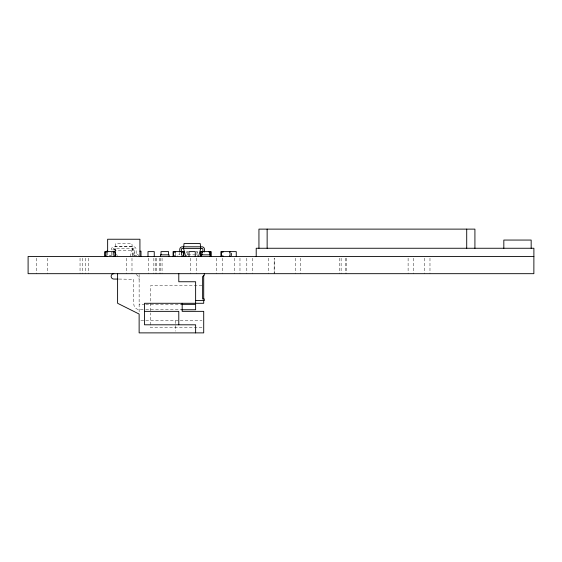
<?xml version="1.0" encoding="UTF-8"?>
<svg xmlns="http://www.w3.org/2000/svg" width="562" height="562" viewBox="0 0 562 562"><rect width="100%" height="100%" fill="white"/><g stroke="black" fill="none" stroke-linecap="round" stroke-linejoin="round"><path stroke-width="0.42" stroke-dasharray="2.81 2.11" d="M132.175 255.689L132.934 250.273L132.365 246.233L115.203 246.233L114.634 250.273L132.934 250.273M130.244 256.462L132.393 248.39L131.88 243.543L115.688 243.543L115.175 248.39L115.821 250.807M188.186 251.614L186.753 251.614L186.753 256.462M196.082 251.614L197.515 251.614L197.515 256.462M187.827 254.846L196.44 254.846M134.065 255.38L137.24 255.38M118.891 279.061L133.672 279.335L133.749 303.817A5.922 5.922 0 0 0 139.664 309.739L144.912 309.739M201.962 285.791L150.426 285.791L150.426 312.022M144.912 304.358L139.573 304.351L139.13 303.817M145.79 304.358L181.645 304.358M145.79 309.739L181.645 309.739M140.865 320.769L202.004 320.769M201.962 327.498L150.426 327.498L150.426 312.901M133.004 255.717L132.934 250.322M116.685 254.038L117.325 256.462M429.979 258.183L429.979 273.68M424.514 258.183L424.514 273.68M413.576 258.183L413.576 273.68M408.11 258.183L408.11 273.68M346.599 258.183L346.599 273.68M345.23 258.183L345.23 273.68M341.127 258.183L341.127 273.68M339.764 258.183L339.764 273.68M300.775 258.183L300.775 273.68M295.31 258.183L295.31 273.68M268.727 258.183L268.678 273.68M252.275 258.183L252.275 273.68M246.809 258.183L246.809 273.68M239.974 258.183L239.974 273.68M234.509 258.183L234.509 273.68M231.685 253.23L231.685 256.462M231.151 252.907L231.151 255.921M222.208 258.183L222.208 273.68M216.735 258.183L216.735 273.68M196.974 252.155L196.974 255.921M196.236 258.183L196.236 273.68M190.764 258.183L190.764 273.68M187.287 252.155L187.287 255.921M181.582 252.907L181.582 255.169M181.371 252.872L181.371 254.579A1.883 1.883 0 0 1 181.308 255.064M179.756 252.816L179.714 254.705L177.599 254.846L177.599 256.462M175.548 320.769L175.548 331.151M175.344 252.907L175.344 255.921M162.06 258.183L162.06 273.68M160.69 258.183L160.69 273.68M159.327 258.183L159.327 273.68M156.594 258.183L156.594 273.68M155.224 258.183L155.224 273.68M153.862 258.183L153.862 273.68M148.389 258.183L148.389 273.68M139.13 274.558L139.13 312.289M138.315 256.462L138.315 254.846L136.187 254.677L136.145 249.114A2.698 2.698 0 0 0 133.826 246.795L113.749 246.795A2.698 2.698 0 0 0 111.431 249.114L111.395 254.642L109.253 254.846L109.253 256.462M134.009 255.331C133.468 253.827 135.498 249.015 132.414 249.198L132.414 250.273M131.986 258.183L131.986 273.68M126.52 258.183L126.52 273.68M115.161 250.273L115.161 249.198C112.07 249.015 114.107 253.827 113.559 255.331L110.335 255.38L110.335 256.462M107.644 252.689L107.644 254.951M106.562 252.689L106.562 254.951M88.248 258.183L88.248 273.68M85.508 258.183L85.508 273.68M82.776 258.183L82.776 273.68M80.043 258.183L80.043 273.68M47.236 258.183L47.236 273.68M36.298 258.183L36.298 273.68M112.955 255.064A1.883 1.883 0 0 0 113.025 254.579L113.025 249.465A1.075 1.075 0 0 1 114.1 248.39L133.475 248.39A1.075 1.075 0 0 1 134.55 249.465L134.55 254.579A1.883 1.883 0 0 0 134.936 255.724M136.166 274.474A5.922 5.922 0 0 1 139.13 279.602M274.193 273.68L274.193 258.183L274.151 273.68"/><path stroke-width="0.84" d="M198.59 256.462L200.746 248.39L200.227 243.543L184.034 243.543L183.521 248.39L185.678 256.462M106.562 251.186L107.644 251.186M139.931 251.186L141.006 251.186L141.006 256.462M175.232 252.155L173.623 252.155L173.623 255.921L175.232 255.921L175.232 256.462M533.9 256.462L28.1 256.462L28.1 273.68L533.865 273.68L533.9 248.256L256.209 248.256L256.209 256.462M118.048 279.061L113.833 279.061A2.691 2.691 0 0 1 111.143 276.371A2.691 2.691 0 0 1 113.833 273.68M195.632 300.593L204.273 300.593L204.273 298.977L202.629 298.977L202.629 276.483L204.273 275.296L204.273 273.68M181.645 304.358L195.632 304.358L195.632 309.739L181.645 309.739M144.511 311.355L178.786 311.355L178.786 324.808M531.167 248.256L531.167 240.058L503.826 240.058L503.826 248.256M474.918 248.256L474.918 229.12L258.942 229.12L258.942 248.256M466.713 229.12L466.713 248.256M267.14 229.12L267.14 248.256M236.265 256.462L236.265 251.614L220.922 251.614L220.922 256.462M230.02 251.614L230.02 256.462M229.535 251.614L229.535 252.155M229.535 255.921L229.535 256.462M223.079 251.614L223.079 252.155L221.463 252.155L221.463 255.921L223.079 255.921L223.079 256.462M211.186 256.462L211.186 251.614L200.423 251.614L200.423 256.462M210.645 255.921L210.645 252.155L209.029 252.155L209.029 251.614M210.111 256.462L210.111 254.846L201.498 254.846L201.498 256.462M209.57 251.614L209.57 254.846M204.512 251.966L204.491 249.114A2.698 2.698 0 0 0 202.172 246.795L182.095 246.795A2.698 2.698 0 0 0 179.777 249.114L179.756 251.966M203.711 275.703L203.711 298.977M203.711 300.593L203.711 303.283L144.511 303.283L144.511 324.808L195.632 324.808L195.632 332.88M202.896 252.022L202.896 249.465A1.075 1.075 0 0 0 201.821 248.39L182.446 248.39A1.075 1.075 0 0 0 181.371 249.465L181.371 252.022M202.573 251.614L202.573 252.155M202.032 251.614L202.032 254.846M200.957 252.155L200.957 255.921M195.632 303.283L195.632 281.752L178.786 281.752L178.786 273.68M195.253 256.462L195.253 251.614L189.015 251.614L189.015 256.462M183.844 256.462L183.844 251.614L173.082 251.614L173.082 256.462M182.179 303.283L182.179 311.355L203.711 311.355L203.711 332.88L139.13 332.88L139.13 314.046L117.599 303.283L117.599 273.68M181.695 251.614L181.695 252.155L183.31 252.155L183.31 255.921L181.695 255.921L181.695 256.462M181.582 251.614L181.582 252.155M175.232 251.614L175.344 252.155M169.099 256.462L169.099 254.846L160.486 254.846L160.486 256.462M168.558 254.846L168.558 251.614L161.027 251.614L161.027 254.846M154.248 256.462L154.248 251.614L148.003 251.614L148.003 256.462M139.931 256.462L139.931 239.236L107.644 239.236L107.644 252.155M115.498 256.462L115.498 251.614L104.736 251.614L104.736 256.462M113.348 251.614L113.348 252.155L114.957 252.155L114.957 255.921L113.348 255.921L113.348 256.462M106.885 251.614L106.885 252.155L105.27 252.155L105.27 255.921L106.885 255.921L106.885 256.462"/></g></svg>
